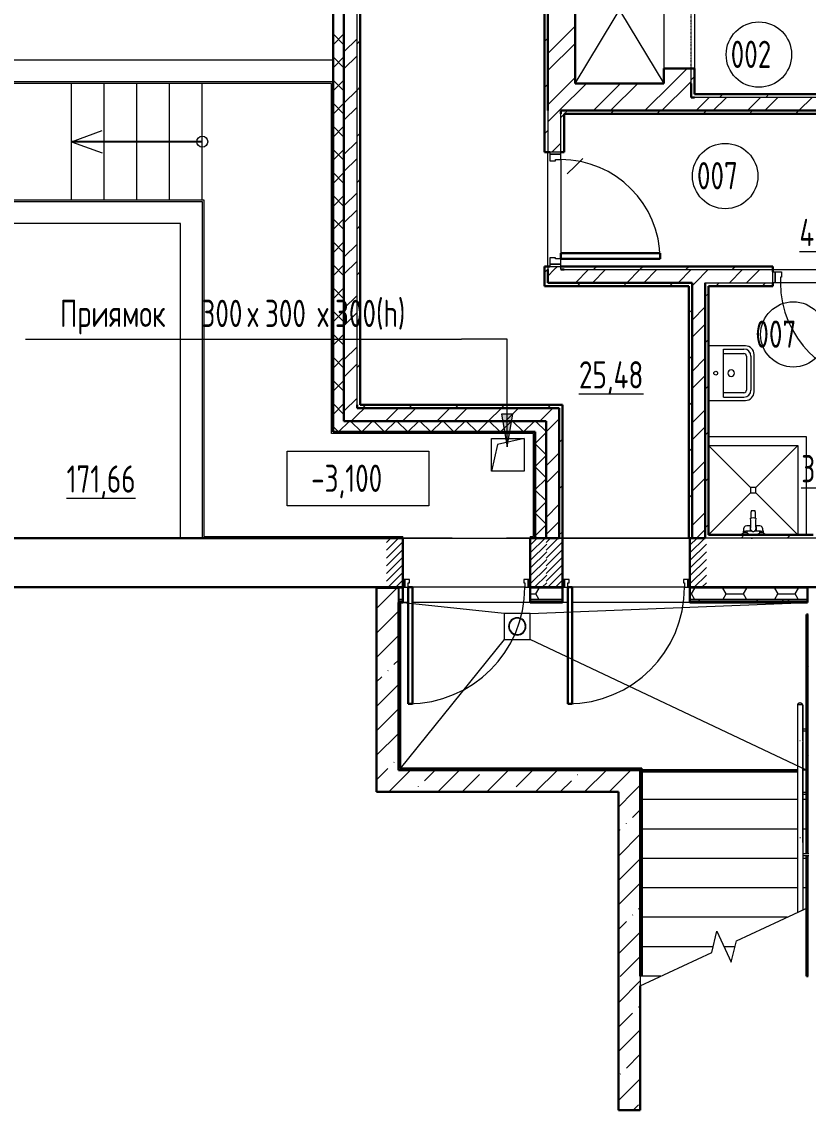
# Model space of a CAD drawing. Header units: millimetres. Extents: x -259793 to 503324, y -44556 to 93494.
# Drawn here: x -188333 to -181117, y 9310 to 19303 of the extents above; entities that cross this region are included whole.
import ezdxf

# ---------------------------------------------------------------- set-up
doc = ezdxf.new("R2010")
doc.units = ezdxf.units.MM
for name, pattern in [('ADSK_Линия сетки', [25, 20, -2.5, 0, -2.5]), ('ADSK_Сверху', [450, 300, -150]), ('ADSK_Штриховая_ш2 п1_5', [4.5, 3, -1.5]), ('Сверху', [3.96875, 2.38125, -1.5875])]:
    doc.linetypes.add(name, pattern=pattern)
for name, color, linetype, lineweight in [('Аннотация', 7, 'Continuous', 18), ('Двери', 252, 'Continuous', 9), ('Лестницы', 252, 'Continuous', 9), ('Линии', 7, 'Continuous', 9), ('Марки помещений', 252, 'Continuous', 20), ('Обобщенные модели', 252, 'Continuous', 18), ('Ограждение', 252, 'Continuous', 9), ('Оси', 252, 'Continuous', 9), ('Отметки', 7, 'Continuous', 9), ('Перекрытие', 252, 'Continuous', 18), ('Размеры', 7, 'Continuous', 9), ('Сантехника', 252, 'Continuous', 9), ('Стены внутренние', 7, 'Continuous', 18), ('Стены наружные', 7, 'Continuous', 18), ('Стены штриховка', 7, 'Continuous', 9)]:
    doc.layers.add(name, color=color, linetype=linetype, lineweight=lineweight)
doc.layers.add('Узлы', color=7, linetype='Continuous')
doc.styles.add('GOST Common_3', font='', dxfattribs={"height": 3.5})
doc.styles.get('GOST Common_3').set_extended_font_data('GOST 2.304 type A')

# ---------------------------------------------------------------- blocks, each defined once
blk = doc.blocks.new('подвал')
at = {"layer": 'Аннотация', "lineweight": 20, "true_color": 0x636466}
blk.add_hatch(color=251, dxfattribs=at).paths.add_polyline_path([(-183879.6, 15401.1), (-183826.7, 15701.1), (-183932.5, 15701.1)])
at = {"layer": 'Двери', "lineweight": 18, "true_color": 0x636466}
h = blk.add_hatch(dxfattribs=at)
h.set_pattern_fill('FP_1', color=251, angle=180, style=0, pattern_type=2)
h.set_pattern_definition([(225, (-184251.95, 14336.906), (35.3553, -35.3553), [])])
h.paths.add_polyline_path([(-183517, 14111.9), (-183517, 14561.9), (-183667, 14561.9), (-183667, 14111.9)])
h.paths.add_polyline_path([(-184987, 14111.9), (-184837, 14111.9), (-184837, 14561.9), (-184987, 14561.9)])
h = blk.add_hatch(dxfattribs=at)
h.set_pattern_fill('FP_1', color=251, angle=180, style=0, pattern_type=2)
h.set_pattern_definition([(225, (-182786.95, 14336.906), (35.3553, -35.3553), [])])
h.paths.add_polyline_path([(-182052, 14111.9), (-182052, 14561.9), (-182202, 14561.9), (-182202, 14111.9), (-182064.8, 14111.9)])
h.paths.add_polyline_path([(-183522, 14111.9), (-183372, 14111.9), (-183372, 14561.9), (-183522, 14561.9)])
at = {"color": 251, "lineweight": 18, "true_color": 0x636466}
for p, q in [((-184022, 15176.9), (-184022, 15476.9)), ((-184022, 15476.9), (-183722, 15476.9)), ((-183968, 15422.3), (-184022, 15176.9)), ((-183722, 15476.9), (-183968, 15422.3)), ((-183722, 15476.9), (-183722, 15176.9)), ((-183722, 15176.9), (-184022, 15176.9))]:
    blk.add_line(p, q, dxfattribs=at)
at = {"layer": 'Аннотация', "color": 251, "lineweight": 20, "true_color": 0x636466}
for p, q in [((-187877, 18201.9), (-187595, 18304.5)), ((-187877, 18201.9), (-187595, 18099.3)), ((-188298.4, 16388.8), (-184298.4, 16388.8)), ((-183879.6, 16388.8), (-184298.4, 16388.8)), ((-183879.6, 15401.1), (-183879.6, 16388.8)), ((-183826.7, 15701.1), (-183932.5, 15701.1)), ((-183932.5, 15701.1), (-183879.6, 15401.1)), ((-183879.6, 15401.1), (-183826.7, 15701.1)), ((-185898, 14860), (-185898, 15360)), ((-185898, 15360), (-184598, 15360)), ((-184598, 15360), (-184598, 14860)), ((-184598, 14860), (-185898, 14860))]:
    blk.add_line(p, q, dxfattribs=at)
blk.add_circle((-186677, 18201.9), 50, dxfattribs=at)
at = {"layer": 'Двери', "color": 251, "true_color": 0x636466}
for p, q in [((-183387, 18106.9), (-183487, 18106.9)), ((-183487, 18106.9), (-183487, 18086.9)), ((-183487, 18086.9), (-183487, 18026.9)), ((-183387, 18086.9), (-183487, 18086.9)), ((-183487, 18086.9), (-183387, 18086.9)), ((-183387, 18086.9), (-183387, 18106.9)), ((-183387, 18036.9), (-183387, 18086.9)), ((-183487, 18026.9), (-183437, 18026.9)), ((-183437, 18026.9), (-183437, 18036.9)), ((-183437, 18036.9), (-183387, 18036.9)), ((-183437, 17136.9), (-183487, 17136.9)), ((-183487, 17136.9), (-183487, 17076.9)), ((-183437, 17126.9), (-183437, 17136.9)), ((-183387, 17126.9), (-183437, 17126.9)), ((-183387, 17076.9), (-183387, 17126.9)), ((-183487, 17076.9), (-183387, 17076.9)), ((-183487, 17076.9), (-183487, 17056.9)), ((-183387, 17076.9), (-183487, 17076.9)), ((-183487, 17056.9), (-183387, 17056.9)), ((-183387, 17056.9), (-183387, 17076.9)), ((-181442, 17006.9), (-181422, 17006.9)), ((-181442, 16906.9), (-181442, 17006.9)), ((-181422, 16906.9), (-181422, 17006.9)), ((-181422, 17006.9), (-181362, 17006.9)), ((-181422, 17006.9), (-181422, 16906.9)), ((-181362, 17006.9), (-181362, 16956.9)), ((-181422, 16906.9), (-181442, 16906.9)), ((-181372, 16906.9), (-181422, 16906.9)), ((-181372, 16956.9), (-181372, 16906.9)), ((-181362, 16956.9), (-181372, 16956.9)), ((-184817, 14181.9), (-184837, 14181.9)), ((-184837, 14181.9), (-184837, 14111.9)), ((-184837, 14111.9), (-184817, 14111.9)), ((-184817, 14181.9), (-184817, 14111.9)), ((-184777, 14181.9), (-184817, 14181.9)), ((-184817, 14111.9), (-184817, 14181.9)), ((-184817, 14111.9), (-184787, 14111.9)), ((-184787, 14111.9), (-184787, 14151.9)), ((-184787, 14151.9), (-184777, 14151.9)), ((-184777, 14151.9), (-184777, 14181.9)), ((-183687, 14181.9), (-183727, 14181.9)), ((-183727, 14181.9), (-183727, 14151.9)), ((-183727, 14151.9), (-183717, 14151.9)), ((-183717, 14151.9), (-183717, 14111.9)), ((-183717, 14111.9), (-183687, 14111.9)), ((-183687, 14111.9), (-183687, 14181.9)), ((-183687, 14181.9), (-183687, 14111.9)), ((-183667, 14181.9), (-183687, 14181.9)), ((-183687, 14111.9), (-183667, 14111.9)), ((-183667, 14111.9), (-183667, 14181.9)), ((-183352, 14181.9), (-183372, 14181.9)), ((-183372, 14181.9), (-183372, 14111.9)), ((-183372, 14111.9), (-183352, 14111.9)), ((-183352, 14181.9), (-183352, 14111.9)), ((-183312, 14181.9), (-183352, 14181.9)), ((-183352, 14111.9), (-183352, 14181.9)), ((-183352, 14111.9), (-183322, 14111.9)), ((-183322, 14111.9), (-183322, 14151.9)), ((-183322, 14151.9), (-183312, 14151.9)), ((-183312, 14151.9), (-183312, 14181.9)), ((-182222, 14181.9), (-182262, 14181.9)), ((-182262, 14181.9), (-182262, 14151.9)), ((-182262, 14151.9), (-182252, 14151.9)), ((-182252, 14151.9), (-182252, 14111.9)), ((-182252, 14111.9), (-182222, 14111.9)), ((-182222, 14111.9), (-182222, 14181.9)), ((-182222, 14181.9), (-182222, 14111.9)), ((-182202, 14181.9), (-182222, 14181.9)), ((-182222, 14111.9), (-182202, 14111.9)), ((-182202, 14111.9), (-182202, 14181.9))]:
    blk.add_line(p, q, dxfattribs=at)
at = {"layer": 'Двери', "color": 251, "lineweight": 30, "true_color": 0x636466}
for p, q in [((-183387, 17176.9), (-183387, 17126.9)), ((-182477, 17176.9), (-183387, 17176.9)), ((-183387, 17126.9), (-182477, 17126.9)), ((-182477, 17126.9), (-182477, 17176.9)), ((-184747, 14111.9), (-184787, 14111.9)), ((-184787, 14111.9), (-184787, 13041.9)), ((-184747, 13041.9), (-184747, 14111.9)), ((-183282, 14111.9), (-183322, 14111.9)), ((-183322, 14111.9), (-183322, 13041.9)), ((-183282, 13041.9), (-183282, 14111.9)), ((-184787, 13041.9), (-184747, 13041.9)), ((-183322, 13041.9), (-183282, 13041.9))]:
    blk.add_line(p, q, dxfattribs=at)
at = {"layer": 'Двери', "color": 251, "linetype": 'ADSK_Штриховая_ш2 п1_5', "true_color": 0x636466}
for p, q in [((-184837, 14561.9), (-184987, 14561.9)), ((-184837, 14111.9), (-184837, 14561.9)), ((-183517, 14561.9), (-183667, 14561.9)), ((-183667, 14561.9), (-183667, 14111.9)), ((-183372, 14561.9), (-183522, 14561.9)), ((-183372, 14111.9), (-183372, 14561.9)), ((-182052, 14561.9), (-182202, 14561.9)), ((-182202, 14561.9), (-182202, 14111.9)), ((-184987, 14111.9), (-184837, 14111.9)), ((-183667, 14111.9), (-183517, 14111.9)), ((-183522, 14111.9), (-183372, 14111.9)), ((-182202, 14111.9), (-182052, 14111.9))]:
    blk.add_line(p, q, dxfattribs=at)
at = {"layer": 'Двери', "color": 251, "true_color": 0x636466}
for centre, radius, start, end in [((-183387, 17126.9), 910, 0, 90), ((-180462, 16906.9), 910, 180, 270), ((-184787, 14111.9), 1070, 270, 0), ((-183322, 14111.9), 1070, 270, 0)]:
    blk.add_arc(centre, radius, start, end, dxfattribs=at)
at = {"layer": 'Лестницы', "color": 251, "true_color": 0x636466}
for p, q in [((-187877, 17666.9), (-187877, 18736.9)), ((-187577, 17666.9), (-187577, 18736.9)), ((-187577, 17666.9), (-187577, 18736.9)), ((-187277, 17666.9), (-187277, 18736.9)), ((-187277, 17666.9), (-187277, 18736.9)), ((-186977, 17666.9), (-186977, 18736.9)), ((-186977, 17666.9), (-186977, 18736.9)), ((-186677, 17666.9), (-186677, 18736.9)), ((-186677, 17666.9), (-186677, 18736.9)), ((-181217.2, 12431.9), (-181220.7, 12431.9)), ((-181217.2, 12431.9), (-181220.7, 12431.9)), ((-181132, 12431.9), (-181167.2, 12431.9)), ((-181132, 12431.9), (-181167.2, 12431.9)), ((-181217.2, 12161.9), (-182644.2, 12161.9)), ((-181217.2, 12161.9), (-182644.2, 12161.9)), ((-181132, 12161.9), (-181167.2, 12161.9)), ((-181132, 12161.9), (-181167.2, 12161.9)), ((-181217.2, 11891.9), (-182644.2, 11891.9)), ((-181217.2, 11891.9), (-182644.2, 11891.9)), ((-181132, 11891.9), (-181167.2, 11891.9)), ((-181132, 11891.9), (-181167.2, 11891.9)), ((-181217.2, 11621.9), (-182644.2, 11621.9)), ((-181217.2, 11621.9), (-182644.2, 11621.9)), ((-181132, 11621.9), (-181167.2, 11621.9)), ((-181132, 11621.9), (-181167.2, 11621.9)), ((-181217.2, 11351.9), (-182644.2, 11351.9)), ((-181217.2, 11351.9), (-182644.2, 11351.9)), ((-181132, 11351.9), (-181167.2, 11351.9)), ((-181132, 11351.9), (-181167.2, 11351.9)), ((-181775.9, 10864.7), (-181119.2, 11171)), ((-181310.2, 11081.9), (-182644.2, 11081.9)), ((-181310.2, 11081.9), (-182644.2, 11081.9)), ((-182002.5, 10759.1), (-181955.2, 10953.5)), ((-181955.2, 10953.5), (-181823.2, 10670.3)), ((-181989.6, 10811.9), (-182644.2, 10811.9)), ((-181989.6, 10811.9), (-182644.2, 10811.9)), ((-181788.7, 10811.9), (-181889.2, 10811.9)), ((-181788.7, 10811.9), (-181889.2, 10811.9)), ((-181823.2, 10670.3), (-181775.9, 10864.7)), ((-182659.2, 10452.8), (-182002.5, 10759.1)), ((-182659.2, 10541.9), (-182659.2, 10452.8)), ((-182468.2, 10541.9), (-182659.2, 10541.9)), ((-182468.2, 10541.9), (-182659.2, 10541.9))]:
    blk.add_line(p, q, dxfattribs=at)
at = {"layer": 'Линии', "color": 251, "lineweight": 18, "ltscale": 100, "true_color": 0x636466}
for p, q in [((-183257, 20086.9), (-182442, 18736.9)), ((-183257, 18736.9), (-182442, 20086.9)), ((-182442, 20086.9), (-182442, 18736.9))]:
    blk.add_line(p, q, dxfattribs=at)
at = {"layer": 'Линии', "color": 251, "linetype": 'ADSK_Сверху', "ltscale": 100, "true_color": 0x636466}
for p, q in [((-183907, 13871.9), (-184862, 13971.9)), ((-183667, 13871.9), (-181124.5, 13971.9)), ((-183907, 13631.9), (-184862, 12446.9)), ((-181132, 12431.9), (-183667, 13631.9))]:
    blk.add_line(p, q, dxfattribs=at)
at = {"layer": 'Марки помещений', "color": 251, "true_color": 0x636466}
for centre in [(-181569.9, 19001), (-181879.5, 17886.5), (-181254.2, 16432.2)]:
    blk.add_circle(centre, 300, dxfattribs=at)
at = {"layer": 'Обобщенные модели', "color": 251, "true_color": 0x636466}
for p, q in [((-181692, 16326.9), (-182032, 16326.9)), ((-181894, 16297.5), (-181706.8, 16297.5)), ((-181894, 15856.3), (-181894, 16297.5)), ((-181894, 16256.2), (-181706.8, 16256.2)), ((-181684.5, 16233.9), (-181684.5, 15919.9)), ((-181643.2, 16233.9), (-181643.2, 15919.9)), ((-181614, 16077), (-181614, 16248.9)), ((-181614, 15904.9), (-181614, 16077)), ((-181706.8, 15897.6), (-181894, 15897.6)), ((-182032, 15826.9), (-181692, 15826.9)), ((-181894, 15856.3), (-181706.8, 15856.3)), ((-181132, 15491.9), (-182032, 15491.9)), ((-181132, 14591.9), (-181132, 15491.9)), ((-182032, 15411.9), (-181212, 15411.9)), ((-181647, 15026.9), (-182032, 15411.9)), ((-181212, 15411.9), (-181597, 15026.9)), ((-181212, 15411.9), (-181212, 14591.9)), ((-181647, 15026.9), (-181647, 14976.9)), ((-181597, 15026.9), (-181647, 15026.9)), ((-181597, 14976.9), (-181597, 15026.9)), ((-182032, 14591.9), (-181647, 14976.9)), ((-181647, 14976.9), (-181597, 14976.9)), ((-181212, 14591.9), (-181597, 14976.9))]:
    blk.add_line(p, q, dxfattribs=at)
blk.add_circle((-181965.7, 16076.9), 17.5, dxfattribs=at)
for centre, radius, start, end in [((-181706.8, 16233.9), 63.6, 0, 90), ((-181692, 16248.9), 78, 0, 90), ((-181706.8, 16233.9), 22.3, 0, 90), ((-181823.8, 16077.3), 30, 90, 270), ((-181823.8, 16077.3), 30, 270, 90), ((-181706.8, 15919.9), 63.6, 270, 0), ((-181706.8, 15919.9), 22.3, 270, 0), ((-181692, 15904.9), 78, 270, 0)]:
    blk.add_arc(centre, radius, start, end, dxfattribs=at)
at = {"layer": 'Обобщенные модели', "color": 251, "lineweight": 9, "true_color": 0x636466}
for centre, radius, start, end in [((-181622, 14561.4), 186, 82.46298, 97.8489), ((-181919.6, 14696.4), 276.6, 350.03873, 10.27315), ((-181325.2, 14698), 276.6, 170.03873, 190.27315), ((-181622.3, 14648.6), 24.9, 180.15594, 0.15594)]:
    blk.add_arc(centre, radius, start, end, dxfattribs=at)
for points in [[(-181647.2, 14648.5), (-181647.2, 14646.5), (-181646.9, 14644.6), (-181646.5, 14642.7)], [(-181598, 14642.8), (-181597.6, 14644.7), (-181597.4, 14646.7), (-181597.4, 14648.6)]]:
    blk.add_open_spline(points, degree=3, dxfattribs=at)
for points, knots in [([(-181645.8, 14640.6), (-181645.8, 14640.4), (-181645.5, 14639.7), (-181645.1, 14638.6), (-181644.7, 14637.8), (-181644.5, 14637.4)], [0.19772091, 0.19772091, 0.19772091, 0.19772091, 0.21428571, 0.25, 0.28571429, 0.28571429, 0.28571429, 0.28571429]), ([(-181643, 14634.8), (-181642.8, 14634.5), (-181642.3, 14633.8), (-181641.8, 14633.1), (-181641.5, 14632.8)], [0.36280917, 0.36280917, 0.36280917, 0.36280917, 0.39285714, 0.42857143, 0.42857143, 0.42857143, 0.42857143]), ([(-181639, 14630.1), (-181638.9, 14630.1), (-181638.5, 14629.7), (-181637.9, 14629.2), (-181637.2, 14628.6), (-181636.6, 14628.2), (-181636.1, 14627.9), (-181635.8, 14627.7)], [0.5266216, 0.5266216, 0.5266216, 0.5266216, 0.5357143, 0.5714286, 0.5892857, 0.6071429, 0.634202, 0.634202, 0.634202, 0.634202]), ([(-181633.2, 14626.2), (-181633, 14626.1), (-181632.6, 14625.9), (-181631.8, 14625.5), (-181630.9, 14625.2), (-181630.3, 14625), (-181630, 14624.9)], [0.71428571, 0.71428571, 0.71428571, 0.71428571, 0.73214286, 0.75, 0.78571429, 0.8032683, 0.8032683, 0.8032683, 0.8032683]), ([(-181628, 14624.3), (-181627.5, 14624.2), (-181626.6, 14624), (-181624.7, 14623.8), (-181623.2, 14623.7), (-181622.2, 14623.7)], [0.8571429, 0.8571429, 0.8571429, 0.8571429, 0.8928571, 0.9285714, 1, 1, 1, 1]), ([(-181622.2, 14623.7), (-181621.2, 14623.7), (-181619.7, 14623.8), (-181617.8, 14624.1), (-181616.9, 14624.3), (-181616.4, 14624.4)], [0, 0, 0, 0, 0.0714286, 0.1071429, 0.1428571, 0.1428571, 0.1428571, 0.1428571]), ([(-181614.4, 14625), (-181614.2, 14625), (-181613.5, 14625.3), (-181612.6, 14625.6), (-181611.8, 14626), (-181611.4, 14626.2), (-181611.2, 14626.3)], [0.1967317, 0.1967317, 0.1967317, 0.1967317, 0.21428571, 0.25, 0.26785714, 0.28571429, 0.28571429, 0.28571429, 0.28571429]), ([(-181608.6, 14627.8), (-181608.3, 14627.9), (-181607.8, 14628.3), (-181607.2, 14628.7), (-181606.7, 14629.1), (-181606.2, 14629.6), (-181605.8, 14629.9), (-181605.5, 14630.1), (-181605.4, 14630.2)], [0.365798, 0.365798, 0.365798, 0.365798, 0.3928571, 0.4107143, 0.4285714, 0.4464286, 0.4642857, 0.4733784, 0.4733784, 0.4733784, 0.4733784]), ([(-181602.9, 14632.9), (-181602.6, 14633.2), (-181602.1, 14633.9), (-181601.7, 14634.6), (-181601.4, 14634.9)], [0.57142857, 0.57142857, 0.57142857, 0.57142857, 0.60714286, 0.63719083, 0.63719083, 0.63719083, 0.63719083]), ([(-181600, 14637.5), (-181599.8, 14637.9), (-181599.4, 14638.8), (-181598.9, 14639.8), (-181598.7, 14640.5), (-181598.6, 14640.7)], [0.71428571, 0.71428571, 0.71428571, 0.71428571, 0.75, 0.78571429, 0.80227909, 0.80227909, 0.80227909, 0.80227909])]:
    blk.add_open_spline(points, degree=3, knots=knots, dxfattribs=at)
at = {"layer": 'Ограждение', "color": 251, "true_color": 0x636466}
for p, q in [((-181217.2, 13031.9), (-181217.2, 12701.5)), ((-181167.2, 13031.9), (-181217.2, 13031.9)), ((-181217.2, 13031.9), (-181217.2, 12701.9)), ((-181189.9, 13031.9), (-181194.5, 13031.9)), ((-181167.2, 12701.5), (-181167.2, 13031.9)), ((-181167.2, 13031.9), (-181167.2, 12701.9)), ((-181132, 12809.5), (-181167.2, 12809.5)), ((-181167.2, 12794.5), (-181132, 12794.5)), ((-181217.2, 12701.9), (-181217.2, 11125.3)), ((-181217.2, 12693.7), (-181217.2, 11768.9)), ((-181167.2, 12701.9), (-181167.2, 11148.6)), ((-181167.2, 11768.9), (-181167.2, 12693.7)), ((-181132, 12226.4), (-181167.2, 12226.4)), ((-181167.2, 12211.4), (-181132, 12211.4)), ((-181189.6, 11810.7), (-181194.8, 11810.7)), ((-181112.2, 11663.9), (-181167.2, 11663.9)), ((-181167.2, 11648.9), (-181112.2, 11648.9)), ((-181217.2, 11125.3), (-181167.2, 11148.6))]:
    blk.add_line(p, q, dxfattribs=at)
at = {"layer": 'Ограждение', "color": 251, "true_color": 0x636466, "flags": 128}
for points in [[(-181212.2, 13031.9), (-181212.2, 13032.7), (-181212.1, 13033.5), (-181212, 13034.3), (-181211.9, 13035.1), (-181211.8, 13035.9), (-181211.6, 13036.7), (-181211.4, 13037.4), (-181211.2, 13038.2), (-181210.9, 13039), (-181210.6, 13039.7), (-181210.3, 13040.4), (-181209.9, 13041.1), (-181209.5, 13041.8), (-181209.1, 13042.5), (-181208.7, 13043.2), (-181208.2, 13043.8), (-181207.7, 13044.5), (-181207.2, 13045.1), (-181206.7, 13045.7), (-181206.1, 13046.3), (-181205.5, 13046.8), (-181204.9, 13047.3), (-181204.3, 13047.8), (-181203.7, 13048.3), (-181203, 13048.7), (-181202.3, 13049.2), (-181201.6, 13049.5), (-181200.9, 13049.9), (-181200.2, 13050.2), (-181199.4, 13050.5), (-181198.7, 13050.8), (-181197.9, 13051.1), (-181197.2, 13051.3), (-181196.4, 13051.5), (-181195.6, 13051.6), (-181194.8, 13051.7), (-181194, 13051.8), (-181193.2, 13051.9), (-181192.4, 13051.9), (-181192.2, 13051.9)], [(-181192.2, 13051.9), (-181191.4, 13051.9), (-181190.6, 13051.8), (-181189.8, 13051.8), (-181189, 13051.7), (-181188.2, 13051.5), (-181187.4, 13051.3), (-181186.7, 13051.1), (-181185.9, 13050.9), (-181185.1, 13050.6), (-181184.4, 13050.3), (-181183.7, 13050), (-181183, 13049.6), (-181182.3, 13049.3), (-181181.6, 13048.9), (-181180.9, 13048.4), (-181180.2, 13047.9), (-181179.6, 13047.5), (-181179, 13046.9), (-181178.4, 13046.4), (-181177.8, 13045.8), (-181177.3, 13045.3), (-181176.8, 13044.6), (-181176.3, 13044), (-181175.8, 13043.4), (-181175.4, 13042.7), (-181174.9, 13042), (-181174.6, 13041.3), (-181174.2, 13040.6), (-181173.9, 13039.9), (-181173.5, 13039.2), (-181173.3, 13038.4), (-181173, 13037.6), (-181172.8, 13036.9), (-181172.6, 13036.1), (-181172.5, 13035.3), (-181172.4, 13034.5), (-181172.3, 13033.7), (-181172.2, 13032.9), (-181172.2, 13032.1), (-181172.2, 13031.9)]]:
    blk.add_lwpolyline(points, dxfattribs=at)
at = {"layer": 'Ограждение', "color": 251, "true_color": 0x636466}
blk.add_open_spline([(-181190.3, 12701.9), (-181190.9, 12701.9), (-181192.2, 12701.9), (-181193.4, 12701.9), (-181194.1, 12701.9)], degree=3, dxfattribs=at)
at = {"layer": 'Оси', "color": 251, "linetype": 'ADSK_Линия сетки', "ltscale": 100, "true_color": 0x636466}
blk.add_line((-174384.1, 14561.9), (-244527.8, 14561.9), dxfattribs=at)
at = {"layer": 'Перекрытие', "color": 251, "true_color": 0x636466}
for p, q in [((-200827, 18951.9), (-185477, 18951.9)), ((-187877, 17666.9), (-187877, 18736.9)), ((-183387, 18036.9), (-183387, 17176.9)), ((-186877, 17451.9), (-200827, 17451.9)), ((-181442, 17026.9), (-180392, 17026.9)), ((-180512, 16906.9), (-181372, 16906.9)), ((-186877, 14561.9), (-186877, 14561.9)), ((-184837, 14561.9), (-183667, 14561.9)), ((-183372, 14561.9), (-182212, 14561.9)), ((-183907, 13871.9), (-183907, 13631.9)), ((-183667, 13871.9), (-183907, 13871.9)), ((-183667, 13631.9), (-183667, 13871.9)), ((-183907, 13631.9), (-183667, 13631.9))]:
    blk.add_line(p, q, dxfattribs=at)
at = {"layer": 'Размеры', "color": 251, "lineweight": 20, "true_color": 0x636466}
for q in [(-183186.3, 18047.5), (-183327.7, 17906.1)]:
    blk.add_line((-183257, 17976.8), q, dxfattribs=at)
at = {"layer": 'Сантехника', "color": 251, "true_color": 0x636466}
for p, q in [((-181603.1, 14812.2), (-181640.2, 14812.1)), ((-181640.2, 14812.1), (-181640.2, 14804.8)), ((-181640, 14746.2), (-181640.2, 14804.8)), ((-181603, 14804.9), (-181603.1, 14812.2)), ((-181603, 14804.9), (-181602.9, 14746.2)), ((-181708.7, 14611.9), (-181729.2, 14598.1)), ((-181729.2, 14598.1), (-181664.1, 14598.3)), ((-181729.2, 14598.1), (-181729.2, 14591.9)), ((-181711.7, 14611.8), (-181711.8, 14624.9)), ((-181696.7, 14611.9), (-181711.7, 14611.8)), ((-181704.6, 14624.9), (-181711.6, 14624.9)), ((-181704.6, 14624.9), (-181696.8, 14624.9)), ((-181696.8, 14624.9), (-181688.9, 14624.9)), ((-181696.8, 14624.9), (-181696.7, 14611.9)), ((-181681.7, 14611.9), (-181696.7, 14611.9)), ((-181664.1, 14592), (-181696.7, 14591.9)), ((-181639.7, 14625.1), (-181688.9, 14625)), ((-181664.1, 14598.3), (-181684.7, 14611.9)), ((-181681.8, 14624.9), (-181681.7, 14611.9)), ((-181644.9, 14675.3), (-181680.9, 14675.2)), ((-181664.1, 14592), (-181664.1, 14598.3)), ((-181648.3, 14632.6), (-181648.4, 14666.7)), ((-181648.4, 14666.7), (-181646.5, 14655.9)), ((-181646.4, 14642.9), (-181648.3, 14632.6)), ((-181639.7, 14625.1), (-181639.7, 14629.4)), ((-181630.1, 14625.1), (-181639.7, 14625.1)), ((-181602.6, 14625.2), (-181614.3, 14625.1)), ((-181602.6, 14630.5), (-181602.6, 14625.2)), ((-181554.6, 14625.3), (-181602.6, 14625.2)), ((-181562.5, 14675.5), (-181599.8, 14675.4)), ((-181595.9, 14666.8), (-181597.8, 14653.1)), ((-181595.9, 14632.8), (-181597.8, 14645.5)), ((-181595.9, 14666.8), (-181595.9, 14632.8)), ((-181558.7, 14612.3), (-181579.2, 14598.6)), ((-181579.2, 14598.6), (-181514.2, 14598.8)), ((-181579.2, 14598.6), (-181579.2, 14592.2)), ((-181514.2, 14592.4), (-181579.2, 14592.2)), ((-181561.7, 14612.3), (-181561.8, 14625.3)), ((-181546.7, 14612.3), (-181561.7, 14612.3)), ((-181554.6, 14625.3), (-181546.8, 14625.3)), ((-181546.8, 14625.3), (-181538.9, 14625.3)), ((-181546.7, 14612.3), (-181546.8, 14625.3)), ((-181531.7, 14612.4), (-181546.7, 14612.3)), ((-181531.6, 14625.4), (-181538.9, 14625.4)), ((-181514.2, 14598.8), (-181534.7, 14612.3)), ((-181531.8, 14625.4), (-181531.7, 14612.4)), ((-181514.2, 14592.4), (-181514.2, 14598.8)), ((-183667, 13871.9), (-183907, 13871.9)), ((-183907, 13871.9), (-183907, 13631.9)), ((-183667, 13631.9), (-183667, 13871.9)), ((-183907, 13631.9), (-183667, 13631.9))]:
    blk.add_line(p, q, dxfattribs=at)
for radius, start, end in [(80, 90, 270), (75, 90, 270), (75, 109.97124, 115.02876), (80, 270, 90), (75, 270, 90), (75, 64.97124, 69.45565), (75, 154.97124, 160.02876), (75, 199.97124, 205.02876), (75, 19.97124, 25.02876), (75, 334.97124, 340.02876), (75, 244.97124, 250.02876), (75, 290.54435, 295.02876)]:
    blk.add_arc((-183787, 13751.9), radius, start, end, dxfattribs=at)
for points in [[(-181680.9, 14675.2), (-181701.5, 14675.1), (-181711.7, 14658.4), (-181711.6, 14624.9)], [(-181648.4, 14666.7), (-181647.5, 14667.3), (-181646.5, 14667.9), (-181645.5, 14668.4)], [(-181639.7, 14628.4), (-181641.2, 14629), (-181644.2, 14630.3), (-181647, 14631.8), (-181648.3, 14632.6)], [(-181636, 14627.8), (-181637.3, 14628.3), (-181638.5, 14628.8), (-181639.7, 14629.4)], [(-181602.6, 14630.5), (-181604.7, 14629.2), (-181606.9, 14628.2), (-181609.2, 14627.4)], [(-181595.9, 14632.8), (-181596.9, 14632.1), (-181599.1, 14630.8), (-181601.4, 14629.7), (-181602.6, 14629.2)], [(-181599.2, 14668.7), (-181598.1, 14668.1), (-181597, 14667.5), (-181595.9, 14666.8)], [(-181531.6, 14625.4), (-181531.6, 14658.9), (-181542, 14675.6), (-181562.5, 14675.5)]]:
    blk.add_open_spline(points, degree=3, dxfattribs=at)
at = {"layer": 'Стены внутренние', "color": 251, "lineweight": 30, "true_color": 0x636466}
for p, q in [((-185477, 19986.9), (-185477, 15536.9)), ((-185477, 15536.9), (-183622, 15536.9)), ((-183622, 15536.9), (-183622, 14561.9)), ((-183622, 14561.9), (-183522, 14561.9))]:
    blk.add_line(p, q, dxfattribs=at)
at = {"layer": 'Стены внутренние', "color": 251, "linetype": 'Continuous', "lineweight": 9, "true_color": 0x636466}
for p, q in [((-185477, 19092.1), (-185377, 19192.1)), ((-185377, 19092), (-185477, 19192)), ((-185477, 18879.9), (-185377, 18979.9)), ((-185377, 18879.9), (-185477, 18979.9)), ((-185477, 18667.8), (-185377, 18767.8)), ((-185377, 18667.8), (-185477, 18767.8)), ((-185477, 18455.7), (-185377, 18555.7)), ((-185377, 18455.6), (-185477, 18555.6)), ((-185477, 18243.5), (-185377, 18343.5)), ((-185377, 18243.5), (-185477, 18343.5)), ((-185477, 18031.4), (-185377, 18131.4)), ((-185377, 18031.4), (-185477, 18131.4)), ((-185477, 17819.3), (-185377, 17919.3)), ((-185377, 17819.2), (-185477, 17919.2)), ((-185477, 17607.1), (-185377, 17707.1)), ((-185377, 17607.1), (-185477, 17707.1)), ((-185477, 17395), (-185377, 17495)), ((-185377, 17395), (-185477, 17495)), ((-185477, 17182.9), (-185377, 17282.9)), ((-185377, 17182.9), (-185477, 17282.9)), ((-185477, 16970.7), (-185377, 17070.7)), ((-185377, 16970.7), (-185477, 17070.7)), ((-185477, 16758.6), (-185377, 16858.6)), ((-185377, 16758.6), (-185477, 16858.6)), ((-185477, 16546.5), (-185377, 16646.5)), ((-185377, 16546.5), (-185477, 16646.5)), ((-185477, 16334.3), (-185377, 16434.3)), ((-185377, 16334.3), (-185477, 16434.3)), ((-185477, 16122.2), (-185377, 16222.2)), ((-185377, 16122.2), (-185477, 16222.2)), ((-185477, 15910.1), (-185377, 16010.1)), ((-185377, 15910.1), (-185477, 16010.1)), ((-185477, 15697.9), (-185377, 15797.9)), ((-185377, 15697.9), (-185477, 15797.9)), ((-185425.9, 15536.9), (-185325.9, 15636.9)), ((-185215.9, 15536.9), (-185315.9, 15636.9)), ((-185213.7, 15536.9), (-185113.7, 15636.9)), ((-185003.8, 15536.9), (-185103.8, 15636.9)), ((-185001.6, 15536.9), (-184901.6, 15636.9)), ((-184791.7, 15536.9), (-184891.7, 15636.9)), ((-184789.5, 15536.9), (-184689.5, 15636.9)), ((-184579.5, 15536.9), (-184679.5, 15636.9)), ((-184577.3, 15536.9), (-184477.3, 15636.9)), ((-184367.4, 15536.9), (-184467.4, 15636.9)), ((-184365.2, 15536.9), (-184265.2, 15636.9)), ((-184155.3, 15536.9), (-184255.3, 15636.9)), ((-184153.1, 15536.9), (-184053.1, 15636.9)), ((-183943.1, 15536.9), (-184043.1, 15636.9)), ((-183940.9, 15536.9), (-183840.9, 15636.9)), ((-183731, 15536.9), (-183831, 15636.9)), ((-183728.8, 15536.9), (-183628.8, 15636.9)), ((-183522, 15540), (-183618.9, 15636.9)), ((-185428.1, 15536.9), (-185477, 15585.8)), ((-183622, 15431.6), (-183522, 15531.6)), ((-183522, 15327.9), (-183622, 15427.9)), ((-183622, 15219.5), (-183522, 15319.5)), ((-183522, 15115.7), (-183622, 15215.7)), ((-183622, 15007.4), (-183522, 15107.4)), ((-183522, 14903.6), (-183622, 15003.6)), ((-183622, 14795.2), (-183522, 14895.2)), ((-183522, 14691.5), (-183622, 14791.5)), ((-183622, 14583.1), (-183522, 14683.1)), ((-183604.5, 14561.9), (-183622, 14579.3))]:
    blk.add_line(p, q, dxfattribs=at)
at = {"layer": 'Стены наружные', "color": 251, "lineweight": 30, "true_color": 0x636466}
for p, q in [((-185227, 15786.9), (-185227, 20491.9)), ((-185377, 20086.9), (-185377, 15636.9)), ((-183537, 20041.9), (-183537, 18106.9)), ((-183507, 20071.9), (-183507, 18486.9)), ((-183257, 18736.9), (-183257, 20071.9)), ((-182442, 18874.8), (-182442, 18736.9)), ((-182162, 18874.8), (-182192, 18874.8)), ((-182162, 18636.9), (-182162, 18874.8)), ((-182442, 18736.9), (-183257, 18736.9)), ((-182192, 18606.9), (-182192, 18736.9)), ((-182162, 18606.9), (-182192, 18606.9)), ((-180392, 18636.9), (-182162, 18636.9)), ((-183387, 18486.9), (-180362, 18486.9)), ((-183387, 18456.9), (-183387, 18486.9)), ((-183357, 18456.9), (-180392, 18456.9)), ((-183357, 18106.9), (-183357, 18456.9)), ((-183537, 18106.9), (-183487, 18106.9)), ((-183387, 18106.9), (-183357, 18106.9)), ((-183537, 17056.9), (-183537, 16876.9)), ((-183487, 17056.9), (-183537, 17056.9)), ((-183507, 17026.9), (-183507, 16906.9)), ((-181442, 17056.9), (-183387, 17056.9)), ((-183387, 17026.9), (-183357, 17026.9)), ((-181442, 17006.9), (-181442, 17056.9)), ((-183507, 16906.9), (-182182, 16906.9)), ((-182182, 16906.9), (-182182, 14561.9)), ((-182062, 14561.9), (-182062, 16906.9)), ((-181442, 16876.9), (-181442, 16906.9)), ((-183537, 16876.9), (-182212, 16876.9)), ((-182212, 16876.9), (-182212, 14561.9)), ((-182032, 16876.9), (-181442, 16876.9)), ((-182032, 14591.9), (-182032, 16876.9)), ((-185257, 15756.9), (-185257, 15786.9)), ((-183402, 15756.9), (-185257, 15756.9)), ((-183372, 15786.9), (-185227, 15786.9)), ((-183402, 14561.9), (-183402, 15756.9)), ((-183372, 13971.9), (-183372, 15786.9)), ((-185377, 15636.9), (-183522, 15636.9)), ((-183522, 15636.9), (-183522, 14561.9)), ((-181072, 14591.9), (-182032, 14591.9)), ((-184837, 14561.9), (-200827, 14561.9)), ((-184837, 13971.9), (-184837, 14561.9)), ((-183622, 14561.9), (-183667, 14561.9)), ((-183667, 14561.9), (-183667, 13971.9)), ((-183402, 14561.9), (-183522, 14561.9)), ((-182212, 14561.9), (-182062, 14561.9)), ((-182202, 14561.9), (-182202, 13971.9)), ((-184837, 14111.9), (-200767, 14111.9)), ((-185078, 14111.9), (-185078, 13971.9)), ((-183667, 14111.9), (-183372, 14111.9)), ((-176917, 14111.9), (-182202, 14111.9)), ((-181124.5, 13971.9), (-181124.5, 14101.9)), ((-181124.5, 14101.9), (-181123.5, 14101.9)), ((-181123.5, 14101.9), (-181123.5, 14111.9)), ((-185078, 13971.9), (-185077, 13971.9)), ((-185077, 13971.9), (-185077, 12231.9)), ((-184877, 12431.9), (-184877, 13971.9)), ((-184862, 13971.9), (-184837, 13971.9)), ((-184862, 12446.9), (-184862, 13971.9)), ((-183667, 13971.9), (-183372, 13971.9)), ((-182202, 13971.9), (-181124.5, 13971.9)), ((-181117, 13859.9), (-181132, 13859.9)), ((-181132, 13859.9), (-181132, 11663.7)), ((-184877, 12431.9), (-181220.7, 12431.9)), ((-182644.2, 12446.9), (-184862, 12446.9)), ((-182659.2, 10541.9), (-182659.2, 12431.9)), ((-182659.2, 12418.9), (-181220.7, 12418.9)), ((-182644.2, 10541.9), (-182644.2, 12446.9)), ((-181220.7, 12418.9), (-181220.7, 12431.9)), ((-185077, 12231.9), (-182859.2, 12231.9)), ((-182859.2, 12231.9), (-182859.2, 9310.4)), ((-181132, 11649.2), (-181132, 10541.9)), ((-181132, 10541.9), (-181117, 10541.9)), ((-182659.2, 9310.4), (-182659.2, 10452.8)), ((-182859.2, 9310.4), (-182659.2, 9310.4))]:
    blk.add_line(p, q, dxfattribs=at)
at = {"layer": 'Стены наружные', "color": 251, "true_color": 0x636466}
for p, q in [((-182162, 19874.8), (-182162, 18874.8)), ((-185477, 18751.9), (-200827, 18751.9)), ((-185492, 18736.9), (-200827, 18736.9)), ((-185492, 15521.9), (-185492, 18736.9)), ((-183507, 17056.9), (-183507, 18106.9)), ((-200827, 17666.9), (-186662, 17666.9)), ((-200827, 17651.9), (-186677, 17651.9)), ((-186677, 17651.9), (-186677, 14561.9)), ((-186662, 17666.9), (-186662, 14576.9)), ((-186877, 14561.9), (-186877, 17451.9)), ((-183637, 15521.9), (-185492, 15521.9)), ((-183637, 14576.9), (-183637, 15521.9)), ((-186662, 14576.9), (-184837, 14576.9)), ((-184837, 14561.9), (-184837, 14576.9)), ((-184837, 14561.9), (-183667, 14561.9)), ((-183667, 14576.9), (-183637, 14576.9)), ((-183667, 14576.9), (-183667, 14561.9)), ((-183402, 14561.9), (-183372, 14561.9)), ((-181042, 14561.9), (-182062, 14561.9)), ((-185078, 14101.9), (-184872, 14101.9)), ((-183717, 14111.9), (-184787, 14111.9)), ((-182252, 14111.9), (-183322, 14111.9)), ((-184787, 13971.9), (-184837, 13971.9)), ((-183667, 13971.9), (-184747, 13971.9)), ((-183322, 13971.9), (-183372, 13971.9)), ((-182202, 13971.9), (-183282, 13971.9))]:
    blk.add_line(p, q, dxfattribs=at)
at = {"layer": 'Стены наружные', "color": 251, "linetype": 'Continuous', "lineweight": 9, "true_color": 0x636466}
for p, q in [((-183507, 19011.3), (-183257, 19261.3)), ((-185377, 19027.1), (-185257, 19147.1)), ((-185257, 19099.9), (-185227, 19129.9)), ((-183537, 19122.9), (-183507, 19152.9)), ((-183507, 18854.1), (-183257, 19104.1)), ((-185377, 18870), (-185257, 18990)), ((-183309.9, 18736.9), (-183257, 18789.8)), ((-182366.9, 18736.9), (-182229.1, 18874.8)), ((-182192, 18770.8), (-182162, 18800.8)), ((-185257, 18675.7), (-185227, 18705.7)), ((-183537, 18698.6), (-183507, 18728.6)), ((-183507, 18539.8), (-183309.9, 18736.9)), ((-183402.7, 18486.9), (-183152.7, 18736.9)), ((-183088.4, 18486.9), (-182838.4, 18736.9)), ((-182931.2, 18486.9), (-182681.2, 18736.9)), ((-182616.9, 18486.9), (-182366.9, 18736.9)), ((-182459.8, 18486.9), (-182209.8, 18736.9)), ((-182209.8, 18736.9), (-182192, 18754.7)), ((-185377, 18555.7), (-185257, 18675.7)), ((-182145.5, 18486.9), (-182025.5, 18606.9)), ((-181988.3, 18486.9), (-181868.3, 18606.9)), ((-181931.6, 18606.9), (-181901.6, 18636.9)), ((-181674, 18486.9), (-181554, 18606.9)), ((-181516.8, 18486.9), (-181396.8, 18606.9)), ((-181507.3, 18606.9), (-181477.3, 18636.9)), ((-181202.5, 18486.9), (-181082.5, 18606.9)), ((-185377, 18398.5), (-185257, 18518.5)), ((-183507, 18382.7), (-183402.7, 18486.9)), ((-183354.4, 18456.9), (-183324.4, 18486.9)), ((-182930.1, 18456.9), (-182900.1, 18486.9)), ((-182505.9, 18456.9), (-182475.9, 18486.9)), ((-182081.6, 18456.9), (-182051.6, 18486.9)), ((-181657.3, 18456.9), (-181627.3, 18486.9)), ((-181233.1, 18456.9), (-181203.1, 18486.9)), ((-183387, 18424.3), (-183357, 18454.3)), ((-183537, 18274.3), (-183507, 18304.3)), ((-185377, 18084.2), (-185257, 18204.2)), ((-185257, 18251.4), (-185227, 18281.4)), ((-183468.4, 18106.9), (-183387, 18188.3)), ((-185377, 17927), (-185257, 18047)), ((-185257, 17827.1), (-185227, 17857.1)), ((-185377, 17612.7), (-185257, 17732.7)), ((-185377, 17455.6), (-185257, 17575.6)), ((-185257, 17402.9), (-185227, 17432.9)), ((-185377, 17141.3), (-185257, 17261.3)), ((-185377, 16984.1), (-185257, 17104.1)), ((-185257, 16978.6), (-185227, 17008.6)), ((-183537, 17001.5), (-183507, 17031.5)), ((-183507, 16968.3), (-183448.3, 17026.9)), ((-183448.3, 17026.9), (-183418.3, 17056.9)), ((-183254, 16906.9), (-183134, 17026.9)), ((-183096.8, 16906.9), (-182976.8, 17026.9)), ((-183087.3, 17026.9), (-183057.3, 17056.9)), ((-182782.5, 16906.9), (-182662.5, 17026.9)), ((-182663.1, 17026.9), (-182633.1, 17056.9)), ((-182625.4, 16906.9), (-182505.4, 17026.9)), ((-182311.1, 16906.9), (-182191.1, 17026.9)), ((-182238.8, 17026.9), (-182208.8, 17056.9)), ((-182153.9, 16906.9), (-182033.9, 17026.9)), ((-181839.6, 16906.9), (-181719.6, 17026.9)), ((-181814.5, 17026.9), (-181784.5, 17056.9)), ((-181682.5, 16906.9), (-181562.5, 17026.9)), ((-183237.3, 16876.9), (-183207.3, 16906.9)), ((-182813.1, 16876.9), (-182783.1, 16906.9)), ((-182388.8, 16876.9), (-182358.8, 16906.9)), ((-182182, 16878.9), (-182153.9, 16906.9)), ((-181964.5, 16876.9), (-181934.5, 16906.9)), ((-181540.3, 16876.9), (-181510.3, 16906.9)), ((-185377, 16669.8), (-185257, 16789.8)), ((-182062, 16779.5), (-182032, 16809.5)), ((-185377, 16512.7), (-185257, 16632.7)), ((-182212, 16629.5), (-182182, 16659.5)), ((-182182, 16564.6), (-182062, 16684.6)), ((-185257, 16554.3), (-185227, 16584.3)), ((-182182, 16407.4), (-182062, 16527.4)), ((-185377, 16198.3), (-185257, 16318.3)), ((-182062, 16355.2), (-182032, 16385.2)), ((-182212, 16205.2), (-182182, 16235.2)), ((-182182, 16093.1), (-182062, 16213.1)), ((-185377, 16041.2), (-185257, 16161.2)), ((-185257, 16130.1), (-185227, 16160.1)), ((-182182, 15935.9), (-182062, 16055.9)), ((-182062, 15931), (-182032, 15961)), ((-185377, 15726.9), (-185257, 15846.9)), ((-182212, 15781), (-182182, 15811)), ((-185309.8, 15636.9), (-185257, 15689.7)), ((-185257, 15689.7), (-185189.8, 15756.9)), ((-185205.9, 15756.9), (-185175.9, 15786.9)), ((-184995.5, 15636.9), (-184875.5, 15756.9)), ((-184838.3, 15636.9), (-184718.3, 15756.9)), ((-184781.6, 15756.9), (-184751.6, 15786.9)), ((-184524, 15636.9), (-184404, 15756.9)), ((-184366.8, 15636.9), (-184246.8, 15756.9)), ((-184357.3, 15756.9), (-184327.3, 15786.9)), ((-184052.5, 15636.9), (-183932.5, 15756.9)), ((-183933.1, 15756.9), (-183903.1, 15786.9)), ((-183895.4, 15636.9), (-183775.4, 15756.9)), ((-183581.1, 15636.9), (-183461.1, 15756.9)), ((-183508.8, 15756.9), (-183478.8, 15786.9)), ((-182182, 15621.6), (-182062, 15741.6)), ((-183522, 15538.9), (-183423.9, 15636.9)), ((-183423.9, 15636.9), (-183402, 15658.9)), ((-182182, 15464.5), (-182062, 15584.5)), ((-182062, 15506.7), (-182032, 15536.7)), ((-183402, 15439.5), (-183372, 15469.5)), ((-183522, 15224.6), (-183402, 15344.6)), ((-182212, 15356.7), (-182182, 15386.7)), ((-182182, 15150.2), (-182062, 15270.2)), ((-183522, 15067.4), (-183402, 15187.4)), ((-182182, 14993), (-182062, 15113)), ((-182062, 15082.4), (-182032, 15112.4)), ((-183402, 15015.2), (-183372, 15045.2)), ((-182212, 14932.4), (-182182, 14962.4)), ((-183522, 14753.1), (-183402, 14873.1)), ((-182182, 14678.7), (-182062, 14798.7)), ((-183522, 14595.9), (-183402, 14715.9)), ((-183402, 14591), (-183401, 14591.9)), ((-183401, 14591.9), (-183372, 14621)), ((-182141.6, 14561.9), (-182062, 14641.6)), ((-182062, 14658.2), (-182032, 14688.2)), ((-181734, 14561.9), (-181704, 14591.9)), ((-181309.7, 14561.9), (-181279.7, 14591.9)), ((-185077.8, 13915.6), (-184891.6, 14101.9)), ((-183617.2, 14049.6), (-183587, 14101.9)), ((-182188.4, 14049.6), (-182158.3, 14101.9)), ((-181870.9, 14049.7), (-181901, 14101.9)), ((-181712.2, 14049.6), (-181682, 14101.9)), ((-181394.6, 14049.7), (-181424.8, 14101.9)), ((-181235.9, 14049.6), (-181205.7, 14101.9)), ((-183667, 14049.7), (-183617.2, 14049.7)), ((-183589.6, 14001.9), (-183617.1, 14049.7)), ((-183459.2, 14001.9), (-183459.4, 14001.5)), ((-182202, 14049.7), (-182188.5, 14049.7)), ((-182160.8, 14001.9), (-182188.4, 14049.7)), ((-182113.7, 13986.9), (-182122.3, 14001.9)), ((-181898.5, 14001.9), (-181870.9, 14049.6)), ((-181884.9, 13997.1), (-181887.7, 14001.9)), ((-181871, 14049.7), (-181712.2, 14049.7)), ((-181870.9, 14049.6), (-181870.9, 14049.6)), ((-181870.9, 14049.6), (-181870.9, 14049.6)), ((-181684.6, 14001.9), (-181712.1, 14049.7)), ((-181582.1, 14001.9), (-181590.8, 13986.9)), ((-181422.2, 14001.9), (-181394.7, 14049.6)), ((-181394.7, 14049.7), (-181236, 14049.7)), ((-181394.7, 14049.6), (-181394.7, 14049.6)), ((-181394.7, 14049.6), (-181394.7, 14049.6)), ((-181350.9, 13996), (-181356.1, 13986.9)), ((-181292.6, 13987.1), (-181301.1, 14001.9)), ((-181208.3, 14001.9), (-181235.9, 14049.7)), ((-185077.7, 13691.3), (-184877, 13892)), ((-183667, 13979.5), (-183659.5, 13986.9)), ((-181945.8, 13971.9), (-181930.8, 13986.9)), ((-181788.7, 13971.9), (-181773.7, 13986.9)), ((-181761.7, 13986.9), (-181762.9, 13988.9)), ((-181474.4, 13971.9), (-181459.4, 13986.9)), ((-181317.2, 13971.9), (-181302.2, 13986.9)), ((-184872, 13874.6), (-184862, 13884.6)), ((-181132, 13842.9), (-181122, 13852.9)), ((-184872, 13717.4), (-184862, 13727.4)), ((-181132, 13685.7), (-181122, 13695.7)), ((-185077.6, 13466.9), (-184877, 13667.5)), ((-184918.3, 13401.7), (-184877, 13443)), ((-184872, 13403.1), (-184862, 13413.1)), ((-184974.4, 13345.5), (-184972, 13347.9)), ((-181132, 13371.4), (-181122, 13381.4)), ((-181117, 13385.2), (-181122, 13376.5)), ((-185077.4, 13242.5), (-185030.5, 13289.4)), ((-185077.3, 13018.1), (-184877, 13218.5)), ((-184872, 13245.9), (-184862, 13255.9)), ((-181132, 13214.2), (-181122, 13224.2)), ((-185077.2, 12793.8), (-184877, 12994)), ((-184872, 12977.3), (-184877, 12968.7)), ((-184872, 12931.6), (-184862, 12941.6)), ((-181132, 12899.9), (-181122, 12909.9)), ((-185077, 12569.4), (-184877, 12769.5)), ((-184872, 12774.5), (-184862, 12784.5)), ((-181132, 12742.8), (-181122, 12752.8)), ((-184918.3, 12503.6), (-184915.9, 12506)), ((-181117.8, 12571), (-181122, 12563.7)), ((-185077, 12345), (-184990, 12431.9)), ((-184990, 12431.9), (-184974.4, 12447.5)), ((-184965.5, 12231.9), (-184765.5, 12431.9)), ((-184872, 12460.2), (-184862, 12470.2)), ((-184738.1, 12436.9), (-184728.1, 12446.9)), ((-184637.7, 12335.3), (-184541, 12431.9)), ((-184516.5, 12231.9), (-184316.5, 12431.9)), ((-184423.8, 12436.9), (-184413.8, 12446.9)), ((-184385.8, 12435.9), (-184386.4, 12436.9)), ((-184292, 12231.9), (-184132.5, 12391.4)), ((-184266.6, 12436.9), (-184256.6, 12446.9)), ((-184067.5, 12231.9), (-183867.5, 12431.9)), ((-184031.5, 12431.9), (-184034.4, 12436.9)), ((-183952.3, 12436.9), (-183942.3, 12446.9)), ((-183795.8, 12279.1), (-183643, 12431.9)), ((-183795.1, 12436.9), (-183785.1, 12446.9)), ((-183776.1, 12436.9), (-183779, 12431.9)), ((-183618.5, 12231.9), (-183418.5, 12431.9)), ((-183480.8, 12436.9), (-183470.8, 12446.9)), ((-183323.7, 12436.9), (-183313.7, 12446.9)), ((-183234.5, 12391.4), (-183232.1, 12393.8)), ((-183169.5, 12231.9), (-182969.5, 12431.9)), ((-183009.4, 12436.9), (-182999.4, 12446.9)), ((-182975.7, 12431.9), (-182978.6, 12436.9)), ((-182945, 12231.9), (-182745, 12431.9)), ((-182852.2, 12436.9), (-182842.2, 12446.9)), ((-182616.2, 12418.9), (-182617.9, 12421.9)), ((-182552.9, 12421.9), (-182542.9, 12431.9)), ((-182395.7, 12421.9), (-182385.7, 12431.9)), ((-182081.4, 12421.9), (-182071.4, 12431.9)), ((-182029.6, 12418.9), (-182031.4, 12421.9)), ((-181924.3, 12421.9), (-181914.3, 12431.9)), ((-181610, 12421.9), (-181600, 12431.9)), ((-181452.8, 12421.9), (-181442.8, 12431.9)), ((-181132, 12428.5), (-181122, 12438.5)), ((-183394, 12231.9), (-183290.6, 12335.3)), ((-182720.4, 12231.9), (-182659.2, 12293.2)), ((-182654.2, 12320.6), (-182644.2, 12330.6)), ((-184693.8, 12279.1), (-184691.4, 12281.5)), ((-182859.2, 12093.2), (-182720.4, 12231.9)), ((-182654.2, 12281.5), (-182659.2, 12290.2)), ((-181132, 12271.3), (-181122, 12281.3)), ((-182659.2, 12104.8), (-182654.2, 12104.8)), ((-182654.2, 12163.5), (-182644.2, 12173.5)), ((-182729.3, 11998.5), (-182659.2, 12068.7)), ((-182785.5, 11942.4), (-182783.1, 11944.7)), ((-182658.1, 11935.1), (-182659.2, 11933.1)), ((-182659.2, 11901.6), (-182654.2, 11901.6)), ((-181132, 11957), (-181122, 11967)), ((-182859.2, 11868.7), (-182841.6, 11886.2)), ((-182859.2, 11644.2), (-182659.2, 11844.2)), ((-182654.2, 11849.2), (-182644.2, 11859.2)), ((-181132, 11799.8), (-181122, 11809.8)), ((-181119.3, 11858.1), (-181122, 11862.8)), ((-182654.2, 11692), (-182644.2, 11702)), ((-182859.2, 11419.6), (-182659.2, 11619.6)), ((-182655.9, 11674.9), (-182659.2, 11680.6)), ((-182659.2, 11596.8), (-182654.2, 11596.8)), ((-181132, 11485.5), (-181122, 11495.5)), ((-182859.2, 11195.1), (-182659.2, 11395.1)), ((-182654.2, 11377.7), (-182644.2, 11387.7)), ((-181132, 11328.4), (-181122, 11338.4)), ((-182654.2, 11220.5), (-182644.2, 11230.5)), ((-182729.3, 11100.5), (-182727, 11102.8)), ((-182673.2, 11156.6), (-182659.2, 11170.6)), ((-182859.2, 10970.6), (-182785.5, 11044.3)), ((-181132, 11014.1), (-181122, 11024.1)), ((-182859.2, 10746.1), (-182659.2, 10946.1)), ((-182659.2, 10987.2), (-182654.2, 10987.2)), ((-182654.2, 10906.2), (-182644.2, 10916.2)), ((-181132, 10856.9), (-181122, 10866.9)), ((-182841.6, 10539.2), (-182659.2, 10721.6)), ((-182659.2, 10784), (-182654.2, 10784)), ((-182654.2, 10749.1), (-182644.2, 10759.1)), ((-182654.2, 10655.9), (-182655.4, 10658)), ((-182859.2, 10297.1), (-182659.2, 10497.1)), ((-181132, 10542.6), (-181122, 10552.6)), ((-182859.2, 10072.6), (-182729.3, 10202.5)), ((-182673.2, 10258.6), (-182670.8, 10260.9)), ((-182859.2, 9848.1), (-182659.2, 10048.1)), ((-182785.5, 9697.3), (-182659.2, 9823.6)), ((-182859.2, 9399.1), (-182659.2, 9599.1)), ((-182841.6, 9641.2), (-182839.2, 9643.6)), ((-182723.4, 9310.4), (-182673.2, 9360.6))]:
    blk.add_line(p, q, dxfattribs=at)
at = {"layer": 'Стены штриховка', "color": 251, "true_color": 0x636466}
for p, q in [((-185257, 15786.9), (-185257, 20491.9)), ((-182192, 18736.9), (-182192, 18874.8)), ((-180362, 18606.9), (-182162, 18606.9)), ((-183507, 18486.9), (-183507, 18106.9)), ((-183387, 18106.9), (-183387, 18456.9)), ((-183507, 17056.9), (-183507, 17026.9)), ((-183387, 17026.9), (-183387, 17056.9)), ((-183357, 17026.9), (-181442, 17026.9)), ((-182062, 16906.9), (-181442, 16906.9)), ((-184877, 13971.9), (-184877, 14101.9)), ((-184837, 14101.9), (-184872, 14101.9)), ((-184872, 14101.9), (-184872, 12436.9)), ((-183372, 14101.9), (-183667, 14101.9)), ((-181124.5, 14101.9), (-182202, 14101.9)), ((-184872, 14001.9), (-184837, 14001.9)), ((-183667, 14001.9), (-183372, 14001.9)), ((-182202, 14001.9), (-181124.5, 14001.9)), ((-184872, 13986.9), (-184837, 13986.9)), ((-184862, 13971.9), (-184872, 13971.9)), ((-183667, 13986.9), (-183372, 13986.9)), ((-182202, 13986.9), (-181124.5, 13986.9)), ((-181122, 13859.9), (-181122, 11663.7)), ((-184872, 12436.9), (-182654.2, 12436.9)), ((-181220.7, 12421.9), (-182659.2, 12421.9)), ((-182654.2, 12436.9), (-182654.2, 10541.9)), ((-181122, 11649.2), (-181122, 10541.9))]:
    blk.add_line(p, q, dxfattribs=at)
at = {"layer": 'Узлы', "color": 251, "linetype": 'Сверху', "lineweight": 9, "true_color": 0x636466}
for p, q in [((-182442, 19874.8), (-182442, 18874.8)), ((-182192, 18874.8), (-182192, 19874.8))]:
    blk.add_line(p, q, dxfattribs=at)
at = {"layer": 'Узлы', "color": 251, "lineweight": 30, "true_color": 0x636466}
blk.add_line((-182442, 18874.8), (-182192, 18874.8), dxfattribs=at)
at = {"layer": 'Узлы', "color": 251, "true_color": 0x636466}
blk.add_line((-186677, 18201.9), (-187877, 18201.9), dxfattribs=at)
at = {"layer": 'Аннотация', "color": 251, "true_color": 0x636466, "style": 'GOST Common_3', "width": 0.9}
for s, p in [('Приямок', (-187982.8, 16500.4)), (' 300', (-186799.4, 16500.4)), ('300', (-186101.6, 16500.4)), ('300(h)', (-185458.7, 16500.4)), ('х', (-186262.3, 16500.4)), ('х', (-185619.4, 16500.4))]:
    blk.add_text(s, height=250, dxfattribs=at).set_placement(p)
at = {"layer": 'Марки помещений', "color": 251, "true_color": 0x636466, "style": 'GOST Common_3', "width": 0.9}
for s, p in [('002', (-181828.7, 18878.7)), ('007', (-182138.3, 17764.3)), ('%%U4,42', (-181198.3, 17243)), ('007', (-181602, 16309.9)), ('%%U25,48', (-183220.7, 15936.5)), ('%%U3,59', (-181180.7, 15074.6)), ('%%U171,66', (-187921.6, 14980.1))]:
    blk.add_text(s, height=250, dxfattribs=at).set_placement(p)
at = {"layer": 'Отметки', "color": 251, "true_color": 0x636466, "style": 'GOST Common_3', "width": 0.9}
blk.add_text('-3,100', height=250, dxfattribs=at).set_placement((-185677.8, 14986.7))

msp = doc.modelspace()

# ---------------------------------------------------------------- block references
msp.add_blockref('подвал', (0, 0))

doc.saveas('drawing.dxf')
